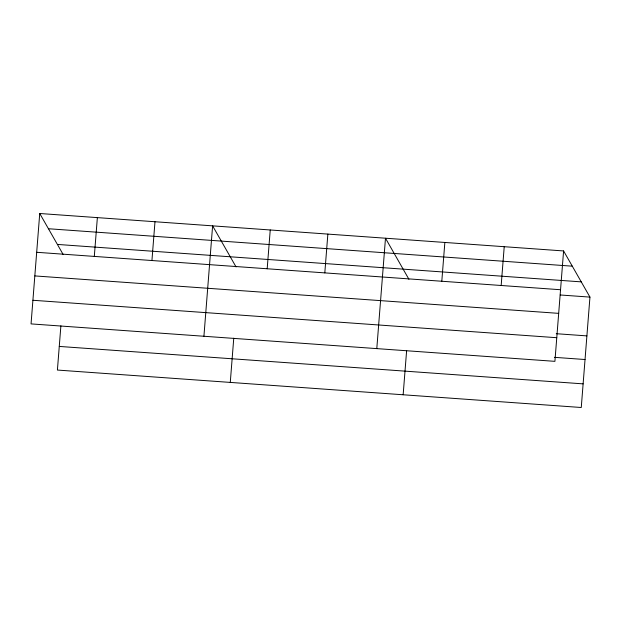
<?xml version="1.0" encoding="UTF-8"?>
<svg xmlns="http://www.w3.org/2000/svg" width="621" height="621" viewBox="0 0 621 621"><rect width="100%" height="100%" fill="white"/><g stroke="black" fill="none" stroke-linecap="round" stroke-linejoin="round"><path stroke-width="0.93" d="M39.736 213.5L31.05 323.898L554.91 361.344L563.596 250.946L39.736 213.5L63.195 254.579M60.889 325.823L57.404 370.054L581.264 407.5L589.95 297.102L563.596 250.946M94.307 256.411L97.365 217.622M151.935 260.525L154.986 221.736M203.921 336.256L212.607 225.858L236.065 266.937M230.275 382.412L233.76 338.181M267.185 268.761L270.236 229.98M324.806 272.883L327.857 234.094M376.792 348.614L385.486 238.216L408.936 279.295M403.153 394.77L406.631 350.531M441.803 281.243L444.853 242.454M501.17 285.489L504.221 246.7M48.438 228.738L572.29 266.176M57.396 244.426L581.256 281.872M36.686 252.289L560.546 289.735M560.266 294.983L589.95 297.102M34.823 275.918L558.683 313.364M556.253 333.702L586.899 335.891M32.913 300.269L556.765 337.708M554.398 357.331L585.036 359.52M59.267 346.425L583.119 383.863"/></g></svg>
